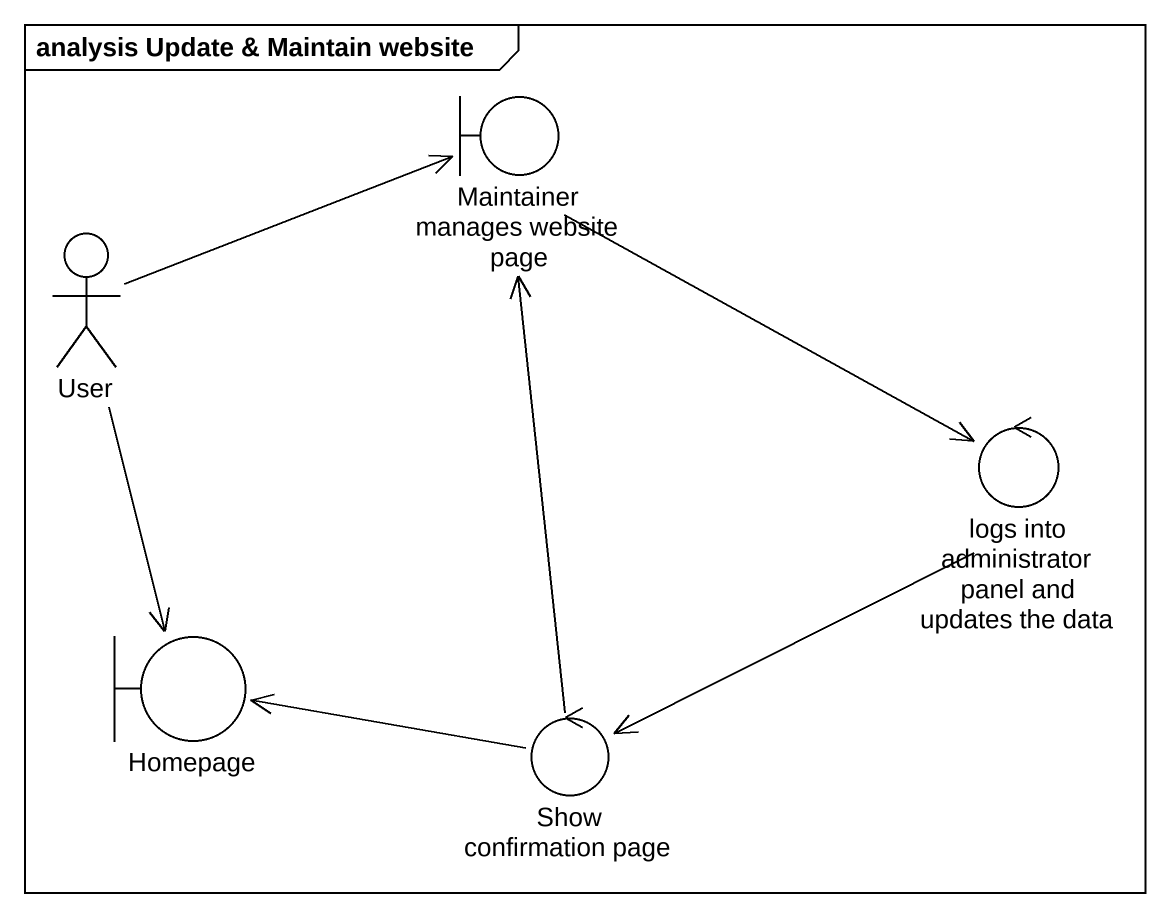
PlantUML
@startuml
mainframe analysis Update & Maintain website
boundary "Maintainer manages website page" as Maintainer_manages_website
actor User
control "logs into administrator panel and updates the data" as logs_into_administrator
boundary Homepage
control "Show confirmation page" as Show_confirmation_page
Maintainer_manages_website --> logs_into_administrator
User -right-> Maintainer_manages_website
User --> Homepage
logs_into_administrator -left-> Show_confirmation_page
Show_confirmation_page -up-> Maintainer_manages_website
Show_confirmation_page -left-> Homepage
@enduml
